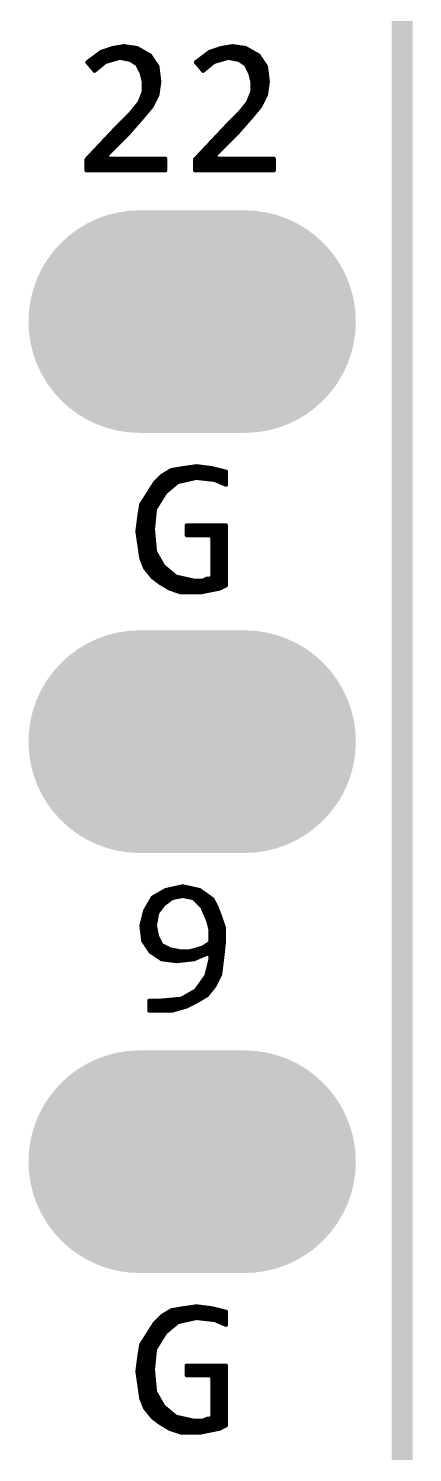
# Model space of a CAD drawing. Extents: x 17.6 to 58.9, y 21.2 to 90.7.
# Drawn here: x 48.54 to 50.86, y 42.39 to 51 of the extents above; entities that cross this region are included whole.
import ezdxf

# ---------------------------------------------------------------- set-up
doc = ezdxf.new("R2010")
doc.units = 0
doc.header["$MEASUREMENT"] = 0
doc.layers.get('0').update_dxf_attribs({"linetype": 'CONTINUOUS'})
doc.layers.add('SILKTOP_PHO', color=251, linetype='CONTINUOUS')

# ---------------------------------------------------------------- blocks, each defined once
blk = doc.blocks.new('ROUND_1')
at = {"const_width": 0.0127}
blk.add_lwpolyline([(-0.00635, 0, 1), (0.00635, 0, 1)], format="xyb", close=True, dxfattribs=at)
blk = doc.blocks.new('OBLONG_245')
at = {"const_width": 1.3462}
blk.add_lwpolyline([(0.3175, 0), (-0.3175, 0)], dxfattribs=at)
at = {"const_width": 0.6731}
for points in [[(-0.65405, 0, 1), (0.01905, 0, 1)], [(-0.01905, 0, 1), (0.65405, 0, 1)]]:
    blk.add_lwpolyline(points, format="xyb", close=True, dxfattribs=at)

msp = doc.modelspace()

# ---------------------------------------------------------------- linework, layer by layer
at = {"const_width": 0.127}
msp.add_lwpolyline([(50.8, 25.900126), (50.8, 73.159874)], dxfattribs=at)
at = {"layer": 'SILKTOP_PHO'}
for points, const_width in [([(50.8, 25.900126), (50.8, 73.159874)], 0.127), ([(49.048416, 50.878486), (48.979836, 50.855626)], 0.0254), ([(49.0474, 50.80762), (49.0474, 50.878232)], 0.0254), ([(49.11725, 50.89017), (49.048416, 50.878486)], 0.0254), ([(49.0728, 50.814732), (49.0728, 50.88255)], 0.0254), ([(49.0982, 50.819304), (49.0982, 50.886868)], 0.0254), ([(49.196498, 50.87874), (49.11725, 50.89017)], 0.0254), ([(49.1236, 50.814224), (49.1236, 50.889154)], 0.0254), ([(49.149, 50.809144), (49.149, 50.885598)], 0.0254), ([(49.1744, 50.796444), (49.1744, 50.881788)], 0.0254), ([(49.275238, 50.833782), (49.196498, 50.87874)], 0.0254), ([(49.70526, 50.878486), (49.636426, 50.855626)], 0.0254), ([(49.77384, 50.89017), (49.70526, 50.878486)], 0.0254), ([(49.7078, 50.808636), (49.7078, 50.878994)], 0.0254), ([(49.7332, 50.815748), (49.7332, 50.883312)], 0.0254), ([(49.7586, 50.818542), (49.7586, 50.88763)], 0.0254), ([(49.853088, 50.87874), (49.77384, 50.89017)], 0.0254), ([(49.784, 50.813462), (49.784, 50.888646)], 0.0254), ([(49.8094, 50.808382), (49.8094, 50.88509)], 0.0254), ([(49.8348, 50.793904), (49.8348, 50.88128)], 0.0254), ([(49.932082, 50.833782), (49.853088, 50.87874)], 0.0254), ([(48.979836, 50.855626), (48.896524, 50.793396)], 0.0254), ([(48.896524, 50.793396), (48.939704, 50.74158)], 0.0254), ([(48.9204, 50.764694), (48.9204, 50.811176)], 0.0254), ([(48.939704, 50.74158), (49.001426, 50.793142)], 0.0254), ([(48.9458, 50.746914), (48.9458, 50.830226)], 0.0254), ([(48.9712, 50.767996), (48.9712, 50.849276)], 0.0254), ([(48.9966, 50.789332), (48.9966, 50.861214)], 0.0254), ([(49.001426, 50.793142), (49.005998, 50.795682)], 0.0254), ([(49.005998, 50.795682), (49.089564, 50.819558)], 0.0254), ([(49.022, 50.800254), (49.022, 50.86985)], 0.0254), ([(49.089564, 50.819558), (49.09566, 50.819812)], 0.0254), ([(49.09566, 50.819812), (49.15535, 50.807874)], 0.0254), ([(49.15535, 50.807874), (49.159922, 50.806096)], 0.0254), ([(49.159922, 50.806096), (49.195736, 50.78222)], 0.0254), ([(49.1998, 50.777648), (49.1998, 50.876708)], 0.0254), ([(49.2252, 50.725578), (49.2252, 50.86223)], 0.0254), ([(49.2506, 50.486056), (49.2506, 50.847752)], 0.0254), ([(49.319688, 50.76698), (49.275238, 50.833782)], 0.0254), ([(49.276, 50.516536), (49.276, 50.832766)], 0.0254), ([(49.3014, 50.559716), (49.3014, 50.794666)], 0.0254), ([(49.636426, 50.855626), (49.553368, 50.793396)], 0.0254), ([(49.553368, 50.793396), (49.596294, 50.74158)], 0.0254), ([(49.5554, 50.790856), (49.5554, 50.79492)], 0.0254), ([(49.5808, 50.760376), (49.5808, 50.81397)], 0.0254), ([(49.596294, 50.74158), (49.65827, 50.793142)], 0.0254), ([(49.6062, 50.749962), (49.6062, 50.83302)], 0.0254), ([(49.6316, 50.771044), (49.6316, 50.85207)], 0.0254), ([(49.657, 50.79238), (49.657, 50.862484)], 0.0254), ([(49.65827, 50.793142), (49.662842, 50.795682)], 0.0254), ([(49.662842, 50.795682), (49.746408, 50.819558)], 0.0254), ([(49.6824, 50.80127), (49.6824, 50.87112)], 0.0254), ([(49.746408, 50.819558), (49.75225, 50.819812)], 0.0254), ([(49.75225, 50.819812), (49.812194, 50.807874)], 0.0254), ([(49.812194, 50.807874), (49.816512, 50.806096)], 0.0254), ([(49.816512, 50.806096), (49.852326, 50.78222)], 0.0254), ([(49.8602, 50.770282), (49.8602, 50.874676)], 0.0254), ([(49.8856, 50.710846), (49.8856, 50.860198)], 0.0254), ([(49.911, 50.490374), (49.911, 50.84572)], 0.0254), ([(49.976532, 50.76698), (49.932082, 50.833782)], 0.0254), ([(49.9364, 50.520854), (49.9364, 50.827178)], 0.0254), ([(49.195736, 50.78222), (49.200054, 50.77714)], 0.0254), ([(49.200054, 50.77714), (49.22393, 50.729388)], 0.0254), ([(49.22393, 50.729388), (49.224946, 50.726848)], 0.0254), ([(49.224946, 50.726848), (49.236884, 50.679096)], 0.0254), ([(49.331118, 50.676048), (49.319688, 50.76698)], 0.0254), ([(49.3268, 50.646076), (49.3268, 50.710592)], 0.0254), ([(49.852326, 50.78222), (49.856644, 50.77714)], 0.0254), ([(49.856644, 50.77714), (49.88052, 50.729388)], 0.0254), ([(49.88052, 50.729388), (49.881536, 50.726848)], 0.0254), ([(49.881536, 50.726848), (49.893474, 50.679096)], 0.0254), ([(49.9618, 50.567082), (49.9618, 50.789078)], 0.0254), ([(49.987708, 50.676048), (49.976532, 50.76698)], 0.0254), ([(49.236884, 50.679096), (49.237138, 50.676048)], 0.0254), ([(49.237138, 50.676048), (49.237138, 50.616358)], 0.0254), ([(49.319688, 50.596292), (49.331118, 50.676048)], 0.0254), ([(49.893474, 50.679096), (49.893982, 50.676048)], 0.0254), ([(49.893982, 50.676048), (49.893982, 50.616358)], 0.0254), ([(49.976532, 50.596292), (49.987708, 50.676048)], 0.0254), ([(49.9872, 50.671984), (49.9872, 50.681128)], 0.0254), ([(49.210468, 50.548794), (49.162716, 50.489104)], 0.0254), ([(49.1998, 50.42662), (49.1998, 50.535332)], 0.0254), ([(49.2125, 50.551842), (49.210468, 50.548794)], 0.0254), ([(49.236376, 50.611532), (49.2125, 50.551842)], 0.0254), ([(49.2252, 50.455576), (49.2252, 50.583846)], 0.0254), ([(49.237138, 50.616358), (49.236376, 50.611532)], 0.0254), ([(49.285398, 50.527712), (49.319688, 50.596292)], 0.0254), ([(49.867312, 50.548794), (49.81956, 50.489104)], 0.0254), ([(49.8602, 50.430684), (49.8602, 50.539904)], 0.0254), ([(49.86909, 50.551842), (49.867312, 50.548794)], 0.0254), ([(49.892966, 50.611532), (49.86909, 50.551842)], 0.0254), ([(49.8856, 50.459894), (49.8856, 50.59299)], 0.0254), ([(49.893982, 50.616358), (49.892966, 50.611532)], 0.0254), ([(49.942242, 50.527712), (49.976532, 50.596292)], 0.0254), ([(49.161954, 50.488088), (49.078388, 50.404522)], 0.0254), ([(49.1236, 50.342292), (49.1236, 50.449734)], 0.0254), ([(49.143666, 50.362358), (49.226724, 50.457354)], 0.0254), ([(49.149, 50.368454), (49.149, 50.475134)], 0.0254), ([(49.162716, 50.489104), (49.161954, 50.488088)], 0.0254), ([(49.1744, 50.397664), (49.1744, 50.503582)], 0.0254), ([(49.226724, 50.457354), (49.285398, 50.527712)], 0.0254), ([(49.818544, 50.488088), (49.735232, 50.404522)], 0.0254), ([(49.784, 50.346102), (49.784, 50.45329)], 0.0254), ([(49.800256, 50.362358), (49.883568, 50.457354)], 0.0254), ([(49.8094, 50.372772), (49.8094, 50.47869)], 0.0254), ([(49.81956, 50.489104), (49.818544, 50.488088)], 0.0254), ([(49.8348, 50.401728), (49.8348, 50.508154)], 0.0254), ([(49.883568, 50.457354), (49.942242, 50.527712)], 0.0254), ([(49.078388, 50.404522), (48.890936, 50.205386)], 0.0254), ([(49.012602, 50.231294), (49.143666, 50.362358)], 0.0254), ([(49.0474, 50.266092), (49.0474, 50.371502)], 0.0254), ([(49.0728, 50.291492), (49.0728, 50.39868)], 0.0254), ([(49.0982, 50.316892), (49.0982, 50.424334)], 0.0254), ([(49.735232, 50.404522), (49.54778, 50.205386)], 0.0254), ([(49.669192, 50.231294), (49.800256, 50.362358)], 0.0254), ([(49.7078, 50.269902), (49.7078, 50.375566)], 0.0254), ([(49.7332, 50.295302), (49.7332, 50.40249)], 0.0254), ([(49.7586, 50.320702), (49.7586, 50.42789)], 0.0254), ([(48.9712, 50.1396), (48.9712, 50.29073)], 0.0254), ([(48.9966, 50.1396), (48.9966, 50.317654)], 0.0254), ([(49.022, 50.240692), (49.022, 50.344578)], 0.0254), ([(49.6316, 50.1396), (49.6316, 50.29454)], 0.0254), ([(49.657, 50.1396), (49.657, 50.321464)], 0.0254), ([(49.6824, 50.244502), (49.6824, 50.348388)], 0.0254), ([(48.890936, 50.205386), (48.890936, 50.1396)], 0.0254), ([(48.895, 50.1396), (48.895, 50.209704)], 0.0254), ([(48.9204, 50.1396), (48.9204, 50.236628)], 0.0254), ([(48.9458, 50.1396), (48.9458, 50.263552)], 0.0254), ([(49.021492, 50.209704), (49.012602, 50.231294)], 0.0254), ([(49.366932, 50.209704), (49.021492, 50.209704)], 0.0254), ([(49.022, 50.1396), (49.022, 50.209704)], 0.0254), ([(49.0474, 50.1396), (49.0474, 50.209704)], 0.0254), ([(49.0728, 50.1396), (49.0728, 50.209704)], 0.0254), ([(49.0982, 50.1396), (49.0982, 50.209704)], 0.0254), ([(49.1236, 50.1396), (49.1236, 50.209704)], 0.0254), ([(49.149, 50.1396), (49.149, 50.209704)], 0.0254), ([(49.1744, 50.1396), (49.1744, 50.209704)], 0.0254), ([(49.1998, 50.1396), (49.1998, 50.209704)], 0.0254), ([(49.2252, 50.1396), (49.2252, 50.209704)], 0.0254), ([(49.2506, 50.1396), (49.2506, 50.209704)], 0.0254), ([(49.276, 50.1396), (49.276, 50.209704)], 0.0254), ([(49.3014, 50.1396), (49.3014, 50.209704)], 0.0254), ([(49.3268, 50.1396), (49.3268, 50.209704)], 0.0254), ([(49.3522, 50.1396), (49.3522, 50.209704)], 0.0254), ([(49.366932, 50.1396), (49.366932, 50.209704)], 0.0254), ([(49.54778, 50.205386), (49.54778, 50.1396)], 0.0254), ([(49.5554, 50.1396), (49.5554, 50.213514)], 0.0254), ([(49.5808, 50.1396), (49.5808, 50.240438)], 0.0254), ([(49.6062, 50.1396), (49.6062, 50.267616)], 0.0254), ([(49.678336, 50.209704), (49.669192, 50.231294)], 0.0254), ([(50.023776, 50.209704), (49.678336, 50.209704)], 0.0254), ([(49.6824, 50.1396), (49.6824, 50.209704)], 0.0254), ([(49.7078, 50.1396), (49.7078, 50.209704)], 0.0254), ([(49.7332, 50.1396), (49.7332, 50.209704)], 0.0254), ([(49.7586, 50.1396), (49.7586, 50.209704)], 0.0254), ([(49.784, 50.1396), (49.784, 50.209704)], 0.0254), ([(49.8094, 50.1396), (49.8094, 50.209704)], 0.0254), ([(49.8348, 50.1396), (49.8348, 50.209704)], 0.0254), ([(49.8602, 50.1396), (49.8602, 50.209704)], 0.0254), ([(49.8856, 50.1396), (49.8856, 50.209704)], 0.0254), ([(49.911, 50.1396), (49.911, 50.209704)], 0.0254), ([(49.9364, 50.1396), (49.9364, 50.209704)], 0.0254), ([(49.9618, 50.1396), (49.9618, 50.209704)], 0.0254), ([(49.9872, 50.1396), (49.9872, 50.209704)], 0.0254), ([(50.0126, 50.1396), (50.0126, 50.209704)], 0.0254), ([(50.023776, 50.1396), (50.023776, 50.209704)], 0.0254), ([(48.890936, 50.1396), (49.366932, 50.1396)], 0.0254), ([(49.54778, 50.1396), (50.023776, 50.1396)], 0.0254), ([(49.40554, 48.327056), (49.349152, 48.293274)], 0.0254), ([(49.3522, 48.168052), (49.3522, 48.295052)], 0.0254), ([(49.3776, 48.200818), (49.3776, 48.310292)], 0.0254), ([(49.403, 48.2219), (49.403, 48.325532)], 0.0254), ([(49.474628, 48.338486), (49.40554, 48.327056)], 0.0254), ([(49.4284, 48.243236), (49.4284, 48.330866)], 0.0254), ([(49.4538, 48.257714), (49.4538, 48.33493)], 0.0254), ([(49.556416, 48.35017), (49.474628, 48.338486)], 0.0254), ([(49.4792, 48.263302), (49.4792, 48.339248)], 0.0254), ([(49.5046, 48.269144), (49.5046, 48.342804)], 0.0254), ([(49.53, 48.274732), (49.53, 48.34636)], 0.0254), ([(49.5554, 48.280066), (49.5554, 48.35017)], 0.0254), ([(49.64938, 48.338486), (49.556416, 48.35017)], 0.0254), ([(49.5808, 48.277526), (49.5808, 48.347122)], 0.0254), ([(49.6062, 48.274732), (49.6062, 48.344074)], 0.0254), ([(49.6316, 48.271938), (49.6316, 48.340772)], 0.0254), ([(49.73447, 48.31715), (49.64938, 48.338486)], 0.0254), ([(49.657, 48.269144), (49.657, 48.336708)], 0.0254), ([(49.6824, 48.26127), (49.6824, 48.330358)], 0.0254), ([(49.7078, 48.250348), (49.7078, 48.324008)], 0.0254), ([(49.7332, 48.23968), (49.7332, 48.317658)], 0.0254), ([(49.73447, 48.238918), (49.73447, 48.31715)], 0.0254), ([(49.303432, 48.247554), (49.222152, 48.119538)], 0.0254), ([(49.3014, 48.055784), (49.3014, 48.244252)], 0.0254), ([(49.349152, 48.293274), (49.303432, 48.247554)], 0.0254), ([(49.3268, 48.127412), (49.3268, 48.270922)], 0.0254), ([(49.368964, 48.193706), (49.440592, 48.253396)], 0.0254), ([(49.440592, 48.253396), (49.445926, 48.255936)], 0.0254), ([(49.445926, 48.255936), (49.553368, 48.279812)], 0.0254), ([(49.553368, 48.279812), (49.557686, 48.280066)], 0.0254), ([(49.557686, 48.280066), (49.665128, 48.268128)], 0.0254), ([(49.665128, 48.268128), (49.668684, 48.267112)], 0.0254), ([(49.668684, 48.267112), (49.73447, 48.238918)], 0.0254), ([(49.2252, 47.786036), (49.2252, 48.124364)], 0.0254), ([(49.2506, 47.729648), (49.2506, 48.164496)], 0.0254), ([(49.276, 47.697898), (49.276, 48.204374)], 0.0254), ([(49.306734, 48.095154), (49.366424, 48.190658)], 0.0254), ([(49.366424, 48.190658), (49.368964, 48.193706)], 0.0254), ([(49.210722, 48.050704), (49.198784, 47.957232)], 0.0254), ([(49.222152, 48.119538), (49.210722, 48.050704)], 0.0254), ([(49.292764, 47.970186), (49.304702, 48.089566)], 0.0254), ([(49.304702, 48.089566), (49.306734, 48.095154)], 0.0254), ([(49.198784, 47.957232), (49.222406, 47.793148)], 0.0254), ([(49.1998, 47.950882), (49.1998, 47.964344)], 0.0254), ([(49.292764, 47.968916), (49.292764, 47.970186)], 0.0254), ([(49.292764, 47.9679), (49.292764, 47.968916)], 0.0254), ([(49.304702, 47.836582), (49.292764, 47.9679)], 0.0254), ([(49.73447, 47.99203), (49.497234, 47.99203)], 0.0254), ([(49.497234, 47.99203), (49.497234, 47.933864)], 0.0254), ([(49.5046, 47.933864), (49.5046, 47.99203)], 0.0254), ([(49.53, 47.933864), (49.53, 47.99203)], 0.0254), ([(49.5554, 47.933864), (49.5554, 47.99203)], 0.0254), ([(49.5808, 47.933864), (49.5808, 47.99203)], 0.0254), ([(49.6062, 47.933864), (49.6062, 47.99203)], 0.0254), ([(49.6316, 47.933864), (49.6316, 47.99203)], 0.0254), ([(49.657, 47.60341), (49.657, 47.99203)], 0.0254), ([(49.6824, 47.60849), (49.6824, 47.99203)], 0.0254), ([(49.7078, 47.617126), (49.7078, 47.99203)], 0.0254), ([(49.7332, 47.629826), (49.7332, 47.99203)], 0.0254), ([(49.73447, 47.630588), (49.73447, 47.99203)], 0.0254), ([(49.3014, 47.671482), (49.3014, 47.873666)], 0.0254), ([(49.497234, 47.933864), (49.639728, 47.933864)], 0.0254), ([(49.639728, 47.933864), (49.652428, 47.921164)], 0.0254), ([(49.652428, 47.921164), (49.652428, 47.682404)], 0.0254), ([(49.222406, 47.793148), (49.245012, 47.73676)], 0.0254), ([(49.30648, 47.831248), (49.304702, 47.836582)], 0.0254), ([(49.354232, 47.747682), (49.30648, 47.831248)], 0.0254), ([(49.3268, 47.652432), (49.3268, 47.795688)], 0.0254), ([(49.245012, 47.73676), (49.290478, 47.67961)], 0.0254), ([(49.3522, 47.635668), (49.3522, 47.751238)], 0.0254), ([(49.357026, 47.74438), (49.354232, 47.747682)], 0.0254), ([(49.428654, 47.68469), (49.357026, 47.74438)], 0.0254), ([(49.3776, 47.620428), (49.3776, 47.727108)], 0.0254), ([(49.403, 47.607474), (49.403, 47.706026)], 0.0254), ([(49.290478, 47.67961), (49.336452, 47.64532)], 0.0254), ([(49.336452, 47.64532), (49.394364, 47.610522)], 0.0254), ([(49.394364, 47.610522), (49.46269, 47.587662)], 0.0254), ([(49.4284, 47.599092), (49.4284, 47.684944)], 0.0254), ([(49.433988, 47.681896), (49.428654, 47.68469)], 0.0254), ([(49.54143, 47.65802), (49.433988, 47.681896)], 0.0254), ([(49.4538, 47.59071), (49.4538, 47.677578)], 0.0254), ([(49.4792, 47.587662), (49.4792, 47.67199)], 0.0254), ([(49.5046, 47.587662), (49.5046, 47.666402)], 0.0254), ([(49.53, 47.587662), (49.53, 47.66056)], 0.0254), ([(49.544224, 47.657766), (49.54143, 47.65802)], 0.0254), ([(49.591976, 47.657766), (49.544224, 47.657766)], 0.0254), ([(49.5554, 47.587662), (49.5554, 47.657766)], 0.0254), ([(49.578768, 47.587662), (49.695354, 47.61103)], 0.0254), ([(49.5808, 47.58817), (49.5808, 47.657766)], 0.0254), ([(49.597818, 47.659036), (49.591976, 47.657766)], 0.0254), ([(49.6189, 47.669704), (49.597818, 47.659036)], 0.0254), ([(49.6062, 47.59325), (49.6062, 47.663354)], 0.0254), ([(49.639728, 47.669704), (49.6189, 47.669704)], 0.0254), ([(49.6316, 47.59833), (49.6316, 47.669704)], 0.0254), ([(49.652428, 47.682404), (49.639728, 47.669704)], 0.0254), ([(49.695354, 47.61103), (49.73447, 47.630588)], 0.0254), ([(49.46269, 47.587662), (49.578768, 47.587662)], 0.0254), ([(49.472596, 45.809916), (49.369726, 45.787056)], 0.0254), ([(49.4284, 45.743368), (49.4284, 45.80001)], 0.0254), ([(49.4538, 45.748448), (49.4538, 45.805598)], 0.0254), ([(49.574958, 45.78731), (49.472596, 45.809916)], 0.0254), ([(49.4792, 45.750988), (49.4792, 45.808392)], 0.0254), ([(49.5046, 45.745908), (49.5046, 45.802804)], 0.0254), ([(49.53, 45.740828), (49.53, 45.797216)], 0.0254), ([(49.290986, 45.741844), (49.245774, 45.66285)], 0.0254), ([(49.276, 45.418502), (49.276, 45.715936)], 0.0254), ([(49.369726, 45.787056), (49.290986, 45.741844)], 0.0254), ([(49.3014, 45.399198), (49.3014, 45.74794)], 0.0254), ([(49.3268, 45.66158), (49.3268, 45.762418)], 0.0254), ([(49.3522, 45.695362), (49.3522, 45.776896)], 0.0254), ([(49.357534, 45.701712), (49.405286, 45.737526)], 0.0254), ([(49.3776, 45.716698), (49.3776, 45.788834)], 0.0254), ([(49.403, 45.735748), (49.403, 45.794422)], 0.0254), ([(49.405286, 45.737526), (49.410366, 45.739812)], 0.0254), ([(49.410366, 45.739812), (49.470056, 45.75175)], 0.0254), ([(49.470056, 45.75175), (49.475136, 45.75175)], 0.0254), ([(49.475136, 45.75175), (49.534826, 45.739812)], 0.0254), ([(49.534826, 45.739812), (49.54143, 45.736256)], 0.0254), ([(49.54143, 45.736256), (49.589182, 45.688504)], 0.0254), ([(49.5554, 45.722286), (49.5554, 45.791628)], 0.0254), ([(49.653698, 45.730922), (49.574958, 45.78731)], 0.0254), ([(49.5808, 45.696886), (49.5808, 45.782992)], 0.0254), ([(49.6062, 45.650912), (49.6062, 45.764704)], 0.0254), ([(49.6316, 45.585634), (49.6316, 45.74667)], 0.0254), ([(49.67605, 45.686472), (49.653698, 45.730922)], 0.0254), ([(49.657, 45.199046), (49.657, 45.724318)], 0.0254), ([(49.245774, 45.66285), (49.222914, 45.57141)], 0.0254), ([(49.2506, 45.456602), (49.2506, 45.671486)], 0.0254), ([(49.304956, 45.574204), (49.316894, 45.645832)], 0.0254), ([(49.316894, 45.645832), (49.31918, 45.65142)], 0.0254), ([(49.31918, 45.65142), (49.354994, 45.699172)], 0.0254), ([(49.354994, 45.699172), (49.357534, 45.701712)], 0.0254), ([(49.589182, 45.688504), (49.591722, 45.684694)], 0.0254), ([(49.591722, 45.684694), (49.627536, 45.601128)], 0.0254), ([(49.699418, 45.627544), (49.67605, 45.686472)], 0.0254), ([(49.6824, 45.244004), (49.6824, 45.670216)], 0.0254), ([(49.722532, 45.558202), (49.699418, 45.627544)], 0.0254), ([(49.222914, 45.57141), (49.23409, 45.48124)], 0.0254), ([(49.2252, 45.552614), (49.2252, 45.580808)], 0.0254), ([(49.304702, 45.572172), (49.304956, 45.574204)], 0.0254), ([(49.304956, 45.569632), (49.304702, 45.572172)], 0.0254), ([(49.316894, 45.509942), (49.304956, 45.569632)], 0.0254), ([(49.627536, 45.601128), (49.628298, 45.599096)], 0.0254), ([(49.628298, 45.599096), (49.640236, 45.551344)], 0.0254), ([(49.640236, 45.551344), (49.64049, 45.548296)], 0.0254), ([(49.64049, 45.548296), (49.64049, 45.476668)], 0.0254), ([(49.7078, 45.346874), (49.7078, 45.602652)], 0.0254), ([(49.722532, 45.47743), (49.722532, 45.558202)], 0.0254), ([(49.23409, 45.48124), (49.278794, 45.414184)], 0.0254), ([(49.31791, 45.506894), (49.316894, 45.509942)], 0.0254), ([(49.341786, 45.459142), (49.31791, 45.506894)], 0.0254), ([(49.3268, 45.38218), (49.3268, 45.489114)], 0.0254), ([(49.347628, 45.4533), (49.341786, 45.459142)], 0.0254), ([(49.39538, 45.429424), (49.347628, 45.4533)], 0.0254), ([(49.634902, 45.466), (49.599088, 45.442124)], 0.0254), ([(49.6316, 45.405294), (49.6316, 45.463968)], 0.0254), ([(49.64049, 45.476668), (49.634902, 45.466)], 0.0254), ([(49.710848, 45.37075), (49.722532, 45.47743)], 0.0254), ([(49.278794, 45.414184), (49.34585, 45.36948)], 0.0254), ([(49.34585, 45.36948), (49.437036, 45.35805)], 0.0254), ([(49.3522, 45.368718), (49.3522, 45.451014)], 0.0254), ([(49.3776, 45.365416), (49.3776, 45.438314)], 0.0254), ([(49.398428, 45.428408), (49.39538, 45.429424)], 0.0254), ([(49.458118, 45.41647), (49.398428, 45.428408)], 0.0254), ([(49.403, 45.362368), (49.403, 45.427392)], 0.0254), ([(49.4284, 45.359066), (49.4284, 45.422312)], 0.0254), ([(49.437036, 45.35805), (49.540922, 45.369734)], 0.0254), ([(49.4538, 45.360082), (49.4538, 45.417232)], 0.0254), ([(49.460658, 45.416216), (49.458118, 45.41647)], 0.0254), ([(49.50841, 45.416216), (49.460658, 45.416216)], 0.0254), ([(49.4792, 45.362876), (49.4792, 45.416216)], 0.0254), ([(49.5046, 45.36567), (49.5046, 45.416216)], 0.0254), ([(49.511458, 45.41647), (49.50841, 45.416216)], 0.0254), ([(49.55921, 45.428408), (49.511458, 45.41647)], 0.0254), ([(49.53, 45.368464), (49.53, 45.421296)], 0.0254), ([(49.540922, 45.369734), (49.622964, 45.404786)], 0.0254), ([(49.5554, 45.37583), (49.5554, 45.427646)], 0.0254), ([(49.560226, 45.428662), (49.55921, 45.428408)], 0.0254), ([(49.59604, 45.4406), (49.560226, 45.428662)], 0.0254), ([(49.5808, 45.386752), (49.5808, 45.43552)], 0.0254), ([(49.599088, 45.442124), (49.59604, 45.4406)], 0.0254), ([(49.6062, 45.397674), (49.6062, 45.44695)], 0.0254), ([(49.622964, 45.404786), (49.64049, 45.393102)], 0.0254), ([(49.64049, 45.369226), (49.640236, 45.366178)], 0.0254), ([(49.64049, 45.393102), (49.64049, 45.369226)], 0.0254), ([(49.699164, 45.277278), (49.710848, 45.37075)], 0.0254), ([(49.640236, 45.366178), (49.61636, 45.270674)], 0.0254), ([(49.6316, 45.167296), (49.6316, 45.331634)], 0.0254), ([(49.614328, 45.266356), (49.554638, 45.18279)], 0.0254), ([(49.5808, 45.128942), (49.5808, 45.219366)], 0.0254), ([(49.6062, 45.144182), (49.6062, 45.254926)], 0.0254), ([(49.61636, 45.270674), (49.614328, 45.266356)], 0.0254), ([(49.619408, 45.152056), (49.664874, 45.208952)], 0.0254), ([(49.664874, 45.208952), (49.699164, 45.277278)], 0.0254), ([(49.32934, 45.117766), (49.270412, 45.117766)], 0.0254), ([(49.270412, 45.117766), (49.270412, 45.0596)], 0.0254), ([(49.276, 45.0596), (49.276, 45.117766)], 0.0254), ([(49.3014, 45.0596), (49.3014, 45.117766)], 0.0254), ([(49.3268, 45.0596), (49.3268, 45.117766)], 0.0254), ([(49.33061, 45.117766), (49.32934, 45.117766)], 0.0254), ([(49.461928, 45.129704), (49.33061, 45.117766)], 0.0254), ([(49.3522, 45.0596), (49.3522, 45.119798)], 0.0254), ([(49.3776, 45.0596), (49.3776, 45.122084)], 0.0254), ([(49.403, 45.0596), (49.403, 45.12437)], 0.0254), ([(49.4284, 45.064426), (49.4284, 45.126656)], 0.0254), ([(49.4538, 45.071792), (49.4538, 45.128942)], 0.0254), ([(49.467008, 45.131228), (49.461928, 45.129704)], 0.0254), ([(49.550574, 45.17898), (49.467008, 45.131228)], 0.0254), ([(49.4792, 45.078904), (49.4792, 45.13834)], 0.0254), ([(49.4919, 45.08246), (49.562004, 45.117766)], 0.0254), ([(49.5046, 45.08881), (49.5046, 45.152818)], 0.0254), ([(49.53, 45.10151), (49.53, 45.167296)], 0.0254), ([(49.554638, 45.18279), (49.550574, 45.17898)], 0.0254), ([(49.5554, 45.11421), (49.5554, 45.183806)], 0.0254), ([(49.562004, 45.117766), (49.619408, 45.152056)], 0.0254), ([(49.270412, 45.0596), (49.411128, 45.0596)], 0.0254), ([(49.411128, 45.0596), (49.4919, 45.08246)], 0.0254), ([(49.40554, 43.246802), (49.349152, 43.21302)], 0.0254), ([(49.3522, 43.087798), (49.3522, 43.215052)], 0.0254), ([(49.3776, 43.120818), (49.3776, 43.230292)], 0.0254), ([(49.403, 43.1419), (49.403, 43.245532)], 0.0254), ([(49.474628, 43.258486), (49.40554, 43.246802)], 0.0254), ([(49.4284, 43.162982), (49.4284, 43.250612)], 0.0254), ([(49.4538, 43.177714), (49.4538, 43.25493)], 0.0254), ([(49.556416, 43.27017), (49.474628, 43.258486)], 0.0254), ([(49.4792, 43.183302), (49.4792, 43.258994)], 0.0254), ([(49.5046, 43.18889), (49.5046, 43.262804)], 0.0254), ([(49.53, 43.194478), (49.53, 43.26636)], 0.0254), ([(49.5554, 43.200066), (49.5554, 43.269916)], 0.0254), ([(49.64938, 43.258486), (49.556416, 43.27017)], 0.0254), ([(49.5808, 43.197526), (49.5808, 43.267122)], 0.0254), ([(49.6062, 43.194732), (49.6062, 43.26382)], 0.0254), ([(49.6316, 43.191684), (49.6316, 43.260772)], 0.0254), ([(49.73447, 43.23715), (49.64938, 43.258486)], 0.0254), ([(49.657, 43.18889), (49.657, 43.256454)], 0.0254), ([(49.6824, 43.18127), (49.6824, 43.250104)], 0.0254), ([(49.7078, 43.170348), (49.7078, 43.243754)], 0.0254), ([(49.7332, 43.159426), (49.7332, 43.237404)], 0.0254), ([(49.73447, 43.158918), (49.73447, 43.23715)], 0.0254), ([(49.303432, 43.167554), (49.222152, 43.039538)], 0.0254), ([(49.3014, 42.97553), (49.3014, 43.164252)], 0.0254), ([(49.349152, 43.21302), (49.303432, 43.167554)], 0.0254), ([(49.3268, 43.047158), (49.3268, 43.190668)], 0.0254), ([(49.368964, 43.113452), (49.440592, 43.173142)], 0.0254), ([(49.440592, 43.173142), (49.445926, 43.175936)], 0.0254), ([(49.445926, 43.175936), (49.553368, 43.199812)], 0.0254), ([(49.553368, 43.199812), (49.557686, 43.200066)], 0.0254), ([(49.557686, 43.200066), (49.665128, 43.188128)], 0.0254), ([(49.665128, 43.188128), (49.668684, 43.187112)], 0.0254), ([(49.668684, 43.187112), (49.73447, 43.158918)], 0.0254), ([(49.2252, 42.705782), (49.2252, 43.044364)], 0.0254), ([(49.2506, 42.649394), (49.2506, 43.084242)], 0.0254), ([(49.276, 42.617644), (49.276, 43.12412)], 0.0254), ([(49.306734, 43.0149), (49.366424, 43.110658)], 0.0254), ([(49.366424, 43.110658), (49.368964, 43.113452)], 0.0254), ([(49.210722, 42.970704), (49.198784, 42.876978)], 0.0254), ([(49.222152, 43.039538), (49.210722, 42.970704)], 0.0254), ([(49.292764, 42.890186), (49.304702, 43.009566)], 0.0254), ([(49.304702, 43.009566), (49.306734, 43.0149)], 0.0254), ([(49.198784, 42.876978), (49.222406, 42.713148)], 0.0254), ([(49.1998, 42.870882), (49.1998, 42.884344)], 0.0254), ([(49.292764, 42.888916), (49.292764, 42.890186)], 0.0254), ([(49.292764, 42.887646), (49.292764, 42.888916)], 0.0254), ([(49.304702, 42.756328), (49.292764, 42.887646)], 0.0254), ([(49.73447, 42.91203), (49.497234, 42.91203)], 0.0254), ([(49.497234, 42.91203), (49.497234, 42.853864)], 0.0254), ([(49.5046, 42.853864), (49.5046, 42.91203)], 0.0254), ([(49.53, 42.853864), (49.53, 42.91203)], 0.0254), ([(49.5554, 42.853864), (49.5554, 42.91203)], 0.0254), ([(49.5808, 42.853864), (49.5808, 42.91203)], 0.0254), ([(49.6062, 42.853864), (49.6062, 42.91203)], 0.0254), ([(49.6316, 42.853864), (49.6316, 42.91203)], 0.0254), ([(49.657, 42.523156), (49.657, 42.91203)], 0.0254), ([(49.6824, 42.528236), (49.6824, 42.91203)], 0.0254), ([(49.7078, 42.537126), (49.7078, 42.91203)], 0.0254), ([(49.7332, 42.549826), (49.7332, 42.91203)], 0.0254), ([(49.73447, 42.550588), (49.73447, 42.91203)], 0.0254), ([(49.3014, 42.591482), (49.3014, 42.793666)], 0.0254), ([(49.497234, 42.853864), (49.639728, 42.853864)], 0.0254), ([(49.639728, 42.853864), (49.652428, 42.841164)], 0.0254), ([(49.652428, 42.841164), (49.652428, 42.602404)], 0.0254), ([(49.222406, 42.713148), (49.245012, 42.656506)], 0.0254), ([(49.30648, 42.751248), (49.304702, 42.756328)], 0.0254), ([(49.354232, 42.667682), (49.30648, 42.751248)], 0.0254), ([(49.3268, 42.572432), (49.3268, 42.715434)], 0.0254), ([(49.245012, 42.656506), (49.290478, 42.59961)], 0.0254), ([(49.3522, 42.555668), (49.3522, 42.670984)], 0.0254), ([(49.357026, 42.664126), (49.354232, 42.667682)], 0.0254), ([(49.428654, 42.604436), (49.357026, 42.664126)], 0.0254), ([(49.3776, 42.540428), (49.3776, 42.647108)], 0.0254), ([(49.403, 42.527474), (49.403, 42.626026)], 0.0254), ([(49.290478, 42.59961), (49.336452, 42.565066)], 0.0254), ([(49.336452, 42.565066), (49.394364, 42.530268)], 0.0254), ([(49.394364, 42.530268), (49.46269, 42.507662)], 0.0254), ([(49.4284, 42.519092), (49.4284, 42.60469)], 0.0254), ([(49.433988, 42.601896), (49.428654, 42.604436)], 0.0254), ([(49.54143, 42.57802), (49.433988, 42.601896)], 0.0254), ([(49.4538, 42.510456), (49.4538, 42.597578)], 0.0254), ([(49.4792, 42.507662), (49.4792, 42.591736)], 0.0254), ([(49.5046, 42.507662), (49.5046, 42.586148)], 0.0254), ([(49.53, 42.507662), (49.53, 42.58056)], 0.0254), ([(49.544224, 42.577766), (49.54143, 42.57802)], 0.0254), ([(49.591976, 42.577766), (49.544224, 42.577766)], 0.0254), ([(49.5554, 42.507662), (49.5554, 42.577766)], 0.0254), ([(49.578768, 42.507662), (49.695354, 42.530776)], 0.0254), ([(49.5808, 42.507916), (49.5808, 42.577766)], 0.0254), ([(49.597818, 42.579036), (49.591976, 42.577766)], 0.0254), ([(49.6189, 42.589704), (49.597818, 42.579036)], 0.0254), ([(49.6062, 42.512996), (49.6062, 42.583354)], 0.0254), ([(49.639728, 42.589704), (49.6189, 42.589704)], 0.0254), ([(49.6316, 42.518076), (49.6316, 42.589704)], 0.0254), ([(49.652428, 42.602404), (49.639728, 42.589704)], 0.0254), ([(49.695354, 42.530776), (49.73447, 42.550588)], 0.0254), ([(49.46269, 42.507662), (49.578768, 42.507662)], 0.0254)]:
    msp.add_lwpolyline(points, dxfattribs=dict(at, const_width=const_width))

# ---------------------------------------------------------------- block references
for p in [(49.53, 49.224946), (49.53, 46.684946), (49.53, 44.144946)]:
    msp.add_blockref('OBLONG_245', p)
for p in [(49.0474, 50.878232), (49.048416, 50.878486), (49.0728, 50.88255), (49.0982, 50.886868), (49.11725, 50.89017), (49.1236, 50.889154), (49.149, 50.885598), (49.1744, 50.881788), (49.196498, 50.87874), (49.70526, 50.878486), (49.7078, 50.878994), (49.7332, 50.883312), (49.7586, 50.88763), (49.77384, 50.89017), (49.784, 50.888646), (49.8094, 50.88509), (49.8348, 50.88128), (49.853088, 50.87874), (48.896524, 50.793396), (48.9204, 50.811176), (48.9458, 50.830226), (48.9712, 50.849276), (48.979836, 50.855626), (48.9966, 50.861214), (49.001426, 50.793142), (49.005998, 50.795682), (49.022, 50.86985), (49.022, 50.800254), (49.0474, 50.80762), (49.0728, 50.814732), (49.089564, 50.819558), (49.09566, 50.819812), (49.0982, 50.819304), (49.1236, 50.814224), (49.149, 50.809144), (49.15535, 50.807874), (49.159922, 50.806096), (49.1744, 50.796444), (49.1998, 50.876708), (49.2252, 50.86223), (49.2506, 50.847752), (49.275238, 50.833782), (49.276, 50.832766), (49.3014, 50.794666), (49.553368, 50.793396), (49.5554, 50.79492), (49.5808, 50.81397), (49.6062, 50.83302), (49.6316, 50.85207), (49.636426, 50.855626), (49.657, 50.862484), (49.657, 50.79238), (49.65827, 50.793142), (49.662842, 50.795682), (49.6824, 50.87112), (49.6824, 50.80127), (49.7078, 50.808636), (49.7332, 50.815748), (49.746408, 50.819558), (49.75225, 50.819812), (49.7586, 50.818542), (49.784, 50.813462), (49.8094, 50.808382), (49.812194, 50.807874), (49.816512, 50.806096), (49.8348, 50.793904), (49.8602, 50.874676), (49.8856, 50.860198), (49.911, 50.84572), (49.932082, 50.833782), (49.9364, 50.827178), (48.9204, 50.764694), (48.939704, 50.74158), (48.9458, 50.746914), (48.9712, 50.767996), (48.9966, 50.789332), (49.195736, 50.78222), (49.1998, 50.777648), (49.200054, 50.77714), (49.22393, 50.729388), (49.224946, 50.726848), (49.2252, 50.725578), (49.319688, 50.76698), (49.3268, 50.710592), (49.5554, 50.790856), (49.5808, 50.760376), (49.596294, 50.74158), (49.6062, 50.749962), (49.6316, 50.771044), (49.852326, 50.78222), (49.856644, 50.77714), (49.8602, 50.770282), (49.88052, 50.729388), (49.881536, 50.726848), (49.8856, 50.710846), (49.9618, 50.789078), (49.976532, 50.76698), (49.236884, 50.679096), (49.237138, 50.676048), (49.3268, 50.646076), (49.331118, 50.676048), (49.893474, 50.679096), (49.893982, 50.676048), (49.9872, 50.681128), (49.9872, 50.671984), (49.987708, 50.676048), (49.1998, 50.535332), (49.210468, 50.548794), (49.2125, 50.551842), (49.2252, 50.583846), (49.236376, 50.611532), (49.237138, 50.616358), (49.3014, 50.559716), (49.319688, 50.596292), (49.8602, 50.539904), (49.867312, 50.548794), (49.86909, 50.551842), (49.8856, 50.59299), (49.892966, 50.611532), (49.893982, 50.616358), (49.9618, 50.567082), (49.976532, 50.596292), (49.1236, 50.449734), (49.149, 50.475134), (49.161954, 50.488088), (49.162716, 50.489104), (49.1744, 50.503582), (49.2252, 50.455576), (49.226724, 50.457354), (49.2506, 50.486056), (49.276, 50.516536), (49.285398, 50.527712), (49.784, 50.45329), (49.8094, 50.47869), (49.818544, 50.488088), (49.81956, 50.489104), (49.8348, 50.508154), (49.883568, 50.457354), (49.8856, 50.459894), (49.911, 50.490374), (49.9364, 50.520854), (49.942242, 50.527712), (49.0474, 50.371502), (49.0728, 50.39868), (49.078388, 50.404522), (49.0982, 50.424334), (49.143666, 50.362358), (49.149, 50.368454), (49.1744, 50.397664), (49.1998, 50.42662), (49.7078, 50.375566), (49.7332, 50.40249), (49.735232, 50.404522), (49.7586, 50.42789), (49.800256, 50.362358), (49.8094, 50.372772), (49.8348, 50.401728), (49.8602, 50.430684), (48.9712, 50.29073), (48.9966, 50.317654), (49.022, 50.344578), (49.0728, 50.291492), (49.0982, 50.316892), (49.1236, 50.342292), (49.6316, 50.29454), (49.657, 50.321464), (49.6824, 50.348388), (49.7332, 50.295302), (49.7586, 50.320702), (49.784, 50.346102), (48.890936, 50.205386), (48.895, 50.209704), (48.9204, 50.236628), (48.9458, 50.263552), (49.012602, 50.231294), (49.021492, 50.209704), (49.022, 50.240692), (49.022, 50.209704), (49.0474, 50.266092), (49.0474, 50.209704), (49.0728, 50.209704), (49.0982, 50.209704), (49.1236, 50.209704), (49.149, 50.209704), (49.1744, 50.209704), (49.1998, 50.209704), (49.2252, 50.209704), (49.2506, 50.209704), (49.276, 50.209704), (49.3014, 50.209704), (49.3268, 50.209704), (49.3522, 50.209704), (49.366932, 50.209704), (49.366932, 50.209704), (49.54778, 50.205386), (49.5554, 50.213514), (49.5808, 50.240438), (49.6062, 50.267616), (49.669192, 50.231294), (49.678336, 50.209704), (49.6824, 50.244502), (49.6824, 50.209704), (49.7078, 50.269902), (49.7078, 50.209704), (49.7332, 50.209704), (49.7586, 50.209704), (49.784, 50.209704), (49.8094, 50.209704), (49.8348, 50.209704), (49.8602, 50.209704), (49.8856, 50.209704), (49.911, 50.209704), (49.9364, 50.209704), (49.9618, 50.209704), (49.9872, 50.209704), (50.0126, 50.209704), (50.023776, 50.209704), (50.023776, 50.209704), (48.890936, 50.1396), (48.895, 50.1396), (48.9204, 50.1396), (48.9458, 50.1396), (48.9712, 50.1396), (48.9966, 50.1396), (49.022, 50.1396), (49.0474, 50.1396), (49.0728, 50.1396), (49.0982, 50.1396), (49.1236, 50.1396), (49.149, 50.1396), (49.1744, 50.1396), (49.1998, 50.1396), (49.2252, 50.1396), (49.2506, 50.1396), (49.276, 50.1396), (49.3014, 50.1396), (49.3268, 50.1396), (49.3522, 50.1396), (49.366932, 50.1396), (49.54778, 50.1396), (49.5554, 50.1396), (49.5808, 50.1396), (49.6062, 50.1396), (49.6316, 50.1396), (49.657, 50.1396), (49.6824, 50.1396), (49.7078, 50.1396), (49.7332, 50.1396), (49.7586, 50.1396), (49.784, 50.1396), (49.8094, 50.1396), (49.8348, 50.1396), (49.8602, 50.1396), (49.8856, 50.1396), (49.911, 50.1396), (49.9364, 50.1396), (49.9618, 50.1396), (49.9872, 50.1396), (50.0126, 50.1396), (50.023776, 50.1396), (49.3522, 48.295052), (49.3776, 48.310292), (49.403, 48.325532), (49.40554, 48.327056), (49.4284, 48.330866), (49.4538, 48.33493), (49.474628, 48.338486), (49.4792, 48.339248), (49.5046, 48.342804), (49.53, 48.34636), (49.5554, 48.35017), (49.556416, 48.35017), (49.5808, 48.347122), (49.6062, 48.344074), (49.6316, 48.340772), (49.64938, 48.338486), (49.657, 48.336708), (49.6824, 48.330358), (49.7078, 48.324008), (49.7332, 48.317658), (49.73447, 48.31715), (49.73447, 48.31715), (49.3014, 48.244252), (49.303432, 48.247554), (49.3268, 48.270922), (49.349152, 48.293274), (49.403, 48.2219), (49.4284, 48.243236), (49.440592, 48.253396), (49.445926, 48.255936), (49.4538, 48.257714), (49.4792, 48.263302), (49.5046, 48.269144), (49.53, 48.274732), (49.553368, 48.279812), (49.5554, 48.280066), (49.557686, 48.280066), (49.5808, 48.277526), (49.6062, 48.274732), (49.6316, 48.271938), (49.657, 48.269144), (49.665128, 48.268128), (49.668684, 48.267112), (49.6824, 48.26127), (49.7078, 48.250348), (49.7332, 48.23968), (49.73447, 48.238918), (49.2252, 48.124364), (49.2506, 48.164496), (49.276, 48.204374), (49.3268, 48.127412), (49.3522, 48.168052), (49.366424, 48.190658), (49.368964, 48.193706), (49.3776, 48.200818), (49.210722, 48.050704), (49.222152, 48.119538), (49.3014, 48.055784), (49.304702, 48.089566), (49.306734, 48.095154), (49.198784, 47.957232), (49.1998, 47.964344), (49.1998, 47.950882), (49.292764, 47.970186), (49.292764, 47.968916), (49.292764, 47.9679), (49.497234, 47.99203), (49.5046, 47.99203), (49.53, 47.99203), (49.5554, 47.99203), (49.5808, 47.99203), (49.6062, 47.99203), (49.6316, 47.99203), (49.657, 47.99203), (49.6824, 47.99203), (49.7078, 47.99203), (49.7332, 47.99203), (49.73447, 47.99203), (49.3014, 47.873666), (49.497234, 47.933864), (49.5046, 47.933864), (49.53, 47.933864), (49.5554, 47.933864), (49.5808, 47.933864), (49.6062, 47.933864), (49.6316, 47.933864), (49.639728, 47.933864), (49.652428, 47.921164), (49.222406, 47.793148), (49.2252, 47.786036), (49.304702, 47.836582), (49.30648, 47.831248), (49.3268, 47.795688), (49.245012, 47.73676), (49.2506, 47.729648), (49.276, 47.697898), (49.3522, 47.751238), (49.354232, 47.747682), (49.357026, 47.74438), (49.3776, 47.727108), (49.403, 47.706026), (49.290478, 47.67961), (49.3014, 47.671482), (49.3268, 47.652432), (49.336452, 47.64532), (49.3522, 47.635668), (49.3776, 47.620428), (49.394364, 47.610522), (49.403, 47.607474), (49.4284, 47.684944), (49.428654, 47.68469), (49.433988, 47.681896), (49.4538, 47.677578), (49.4792, 47.67199), (49.5046, 47.666402), (49.53, 47.66056), (49.54143, 47.65802), (49.544224, 47.657766), (49.5554, 47.657766), (49.5808, 47.657766), (49.591976, 47.657766), (49.597818, 47.659036), (49.6062, 47.663354), (49.6189, 47.669704), (49.6316, 47.669704), (49.639728, 47.669704), (49.652428, 47.682404), (49.6824, 47.60849), (49.695354, 47.61103), (49.7078, 47.617126), (49.7332, 47.629826), (49.73447, 47.630588), (49.4284, 47.599092), (49.4538, 47.59071), (49.46269, 47.587662), (49.4792, 47.587662), (49.5046, 47.587662), (49.53, 47.587662), (49.5554, 47.587662), (49.578768, 47.587662), (49.5808, 47.58817), (49.6062, 47.59325), (49.6316, 47.59833), (49.657, 47.60341), (49.4284, 45.80001), (49.4538, 45.805598), (49.472596, 45.809916), (49.4792, 45.808392), (49.5046, 45.802804), (49.53, 45.797216), (49.276, 45.715936), (49.290986, 45.741844), (49.3014, 45.74794), (49.3268, 45.762418), (49.3522, 45.776896), (49.369726, 45.787056), (49.3776, 45.788834), (49.3776, 45.716698), (49.403, 45.794422), (49.403, 45.735748), (49.405286, 45.737526), (49.410366, 45.739812), (49.4284, 45.743368), (49.4538, 45.748448), (49.470056, 45.75175), (49.475136, 45.75175), (49.4792, 45.750988), (49.5046, 45.745908), (49.53, 45.740828), (49.534826, 45.739812), (49.54143, 45.736256), (49.5554, 45.791628), (49.5554, 45.722286), (49.574958, 45.78731), (49.5808, 45.782992), (49.6062, 45.764704), (49.6316, 45.74667), (49.653698, 45.730922), (49.657, 45.724318), (49.245774, 45.66285), (49.2506, 45.671486), (49.316894, 45.645832), (49.31918, 45.65142), (49.3268, 45.66158), (49.3522, 45.695362), (49.354994, 45.699172), (49.357534, 45.701712), (49.5808, 45.696886), (49.589182, 45.688504), (49.591722, 45.684694), (49.6062, 45.650912), (49.67605, 45.686472), (49.6824, 45.670216), (49.699418, 45.627544), (49.222914, 45.57141), (49.2252, 45.580808), (49.2252, 45.552614), (49.304702, 45.572172), (49.304956, 45.574204), (49.304956, 45.569632), (49.627536, 45.601128), (49.628298, 45.599096), (49.6316, 45.585634), (49.640236, 45.551344), (49.64049, 45.548296), (49.64049, 45.548296), (49.7078, 45.602652), (49.722532, 45.558202), (49.722532, 45.558202), (49.23409, 45.48124), (49.2506, 45.456602), (49.316894, 45.509942), (49.31791, 45.506894), (49.3268, 45.489114), (49.341786, 45.459142), (49.347628, 45.4533), (49.6316, 45.463968), (49.634902, 45.466), (49.64049, 45.476668), (49.722532, 45.47743), (49.276, 45.418502), (49.278794, 45.414184), (49.3014, 45.399198), (49.3268, 45.38218), (49.34585, 45.36948), (49.3522, 45.451014), (49.3522, 45.368718), (49.3776, 45.438314), (49.39538, 45.429424), (49.398428, 45.428408), (49.403, 45.427392), (49.4284, 45.422312), (49.4538, 45.417232), (49.458118, 45.41647), (49.460658, 45.416216), (49.4792, 45.416216), (49.5046, 45.416216), (49.50841, 45.416216), (49.511458, 45.41647), (49.53, 45.421296), (49.53, 45.368464), (49.540922, 45.369734), (49.5554, 45.427646), (49.5554, 45.37583), (49.55921, 45.428408), (49.560226, 45.428662), (49.5808, 45.43552), (49.5808, 45.386752), (49.59604, 45.4406), (49.599088, 45.442124), (49.6062, 45.44695), (49.6062, 45.397674), (49.622964, 45.404786), (49.6316, 45.405294), (49.64049, 45.393102), (49.64049, 45.369226), (49.710848, 45.37075), (49.3776, 45.365416), (49.403, 45.362368), (49.4284, 45.359066), (49.437036, 45.35805), (49.4538, 45.360082), (49.4792, 45.362876), (49.5046, 45.36567), (49.6316, 45.331634), (49.640236, 45.366178), (49.7078, 45.346874), (49.5808, 45.219366), (49.6062, 45.254926), (49.614328, 45.266356), (49.61636, 45.270674), (49.657, 45.199046), (49.664874, 45.208952), (49.6824, 45.244004), (49.699164, 45.277278), (49.270412, 45.117766), (49.276, 45.117766), (49.3014, 45.117766), (49.3268, 45.117766), (49.32934, 45.117766), (49.33061, 45.117766), (49.3522, 45.119798), (49.3776, 45.122084), (49.403, 45.12437), (49.4284, 45.126656), (49.4538, 45.128942), (49.461928, 45.129704), (49.467008, 45.131228), (49.4792, 45.13834), (49.5046, 45.152818), (49.53, 45.167296), (49.550574, 45.17898), (49.554638, 45.18279), (49.5554, 45.183806), (49.5554, 45.11421), (49.562004, 45.117766), (49.5808, 45.128942), (49.6062, 45.144182), (49.619408, 45.152056), (49.6316, 45.167296), (49.270412, 45.0596), (49.276, 45.0596), (49.3014, 45.0596), (49.3268, 45.0596), (49.3522, 45.0596), (49.3776, 45.0596), (49.403, 45.0596), (49.411128, 45.0596), (49.4284, 45.064426), (49.4538, 45.071792), (49.4792, 45.078904), (49.4919, 45.08246), (49.5046, 45.08881), (49.53, 45.10151), (49.3522, 43.215052), (49.3776, 43.230292), (49.403, 43.245532), (49.40554, 43.246802), (49.4284, 43.250612), (49.4538, 43.25493), (49.474628, 43.258486), (49.4792, 43.258994), (49.5046, 43.262804), (49.53, 43.26636), (49.5554, 43.269916), (49.556416, 43.27017), (49.5808, 43.267122), (49.6062, 43.26382), (49.6316, 43.260772), (49.64938, 43.258486), (49.657, 43.256454), (49.6824, 43.250104), (49.7078, 43.243754), (49.7332, 43.237404), (49.73447, 43.23715), (49.73447, 43.23715), (49.3014, 43.164252), (49.303432, 43.167554), (49.3268, 43.190668), (49.349152, 43.21302), (49.403, 43.1419), (49.4284, 43.162982), (49.440592, 43.173142), (49.445926, 43.175936), (49.4538, 43.177714), (49.4792, 43.183302), (49.5046, 43.18889), (49.53, 43.194478), (49.553368, 43.199812), (49.5554, 43.200066), (49.557686, 43.200066), (49.5808, 43.197526), (49.6062, 43.194732), (49.6316, 43.191684), (49.657, 43.18889), (49.665128, 43.188128), (49.668684, 43.187112), (49.6824, 43.18127), (49.7078, 43.170348), (49.7332, 43.159426), (49.73447, 43.158918), (49.2252, 43.044364), (49.2506, 43.084242), (49.276, 43.12412), (49.3268, 43.047158), (49.3522, 43.087798), (49.366424, 43.110658), (49.368964, 43.113452), (49.3776, 43.120818), (49.210722, 42.970704), (49.222152, 43.039538), (49.3014, 42.97553), (49.304702, 43.009566), (49.306734, 43.0149), (49.198784, 42.876978), (49.1998, 42.884344), (49.1998, 42.870882), (49.292764, 42.890186), (49.292764, 42.888916), (49.292764, 42.887646), (49.497234, 42.91203), (49.5046, 42.91203), (49.53, 42.91203), (49.5554, 42.91203), (49.5808, 42.91203), (49.6062, 42.91203), (49.6316, 42.91203), (49.657, 42.91203), (49.6824, 42.91203), (49.7078, 42.91203), (49.7332, 42.91203), (49.73447, 42.91203), (49.3014, 42.793666), (49.497234, 42.853864), (49.5046, 42.853864), (49.53, 42.853864), (49.5554, 42.853864), (49.5808, 42.853864), (49.6062, 42.853864), (49.6316, 42.853864), (49.639728, 42.853864), (49.652428, 42.841164), (49.222406, 42.713148), (49.2252, 42.705782), (49.304702, 42.756328), (49.30648, 42.751248), (49.3268, 42.715434), (49.245012, 42.656506), (49.2506, 42.649394), (49.276, 42.617644), (49.3522, 42.670984), (49.354232, 42.667682), (49.357026, 42.664126), (49.3776, 42.647108), (49.403, 42.626026), (49.290478, 42.59961), (49.3014, 42.591482), (49.3268, 42.572432), (49.336452, 42.565066), (49.3522, 42.555668), (49.3776, 42.540428), (49.394364, 42.530268), (49.403, 42.527474), (49.4284, 42.60469), (49.428654, 42.604436), (49.433988, 42.601896), (49.4538, 42.597578), (49.4792, 42.591736), (49.5046, 42.586148), (49.53, 42.58056), (49.54143, 42.57802), (49.544224, 42.577766), (49.5554, 42.577766), (49.5808, 42.577766), (49.591976, 42.577766), (49.597818, 42.579036), (49.6062, 42.583354), (49.6189, 42.589704), (49.6316, 42.589704), (49.639728, 42.589704), (49.652428, 42.602404), (49.6824, 42.528236), (49.695354, 42.530776), (49.7078, 42.537126), (49.7332, 42.549826), (49.73447, 42.550588), (49.4284, 42.519092), (49.4538, 42.510456), (49.46269, 42.507662), (49.4792, 42.507662), (49.5046, 42.507662), (49.53, 42.507662), (49.5554, 42.507662), (49.578768, 42.507662), (49.5808, 42.507916), (49.6062, 42.512996), (49.6316, 42.518076), (49.657, 42.523156)]:
    msp.add_blockref('ROUND_1', p, dxfattribs=at)

doc.saveas('drawing.dxf')
